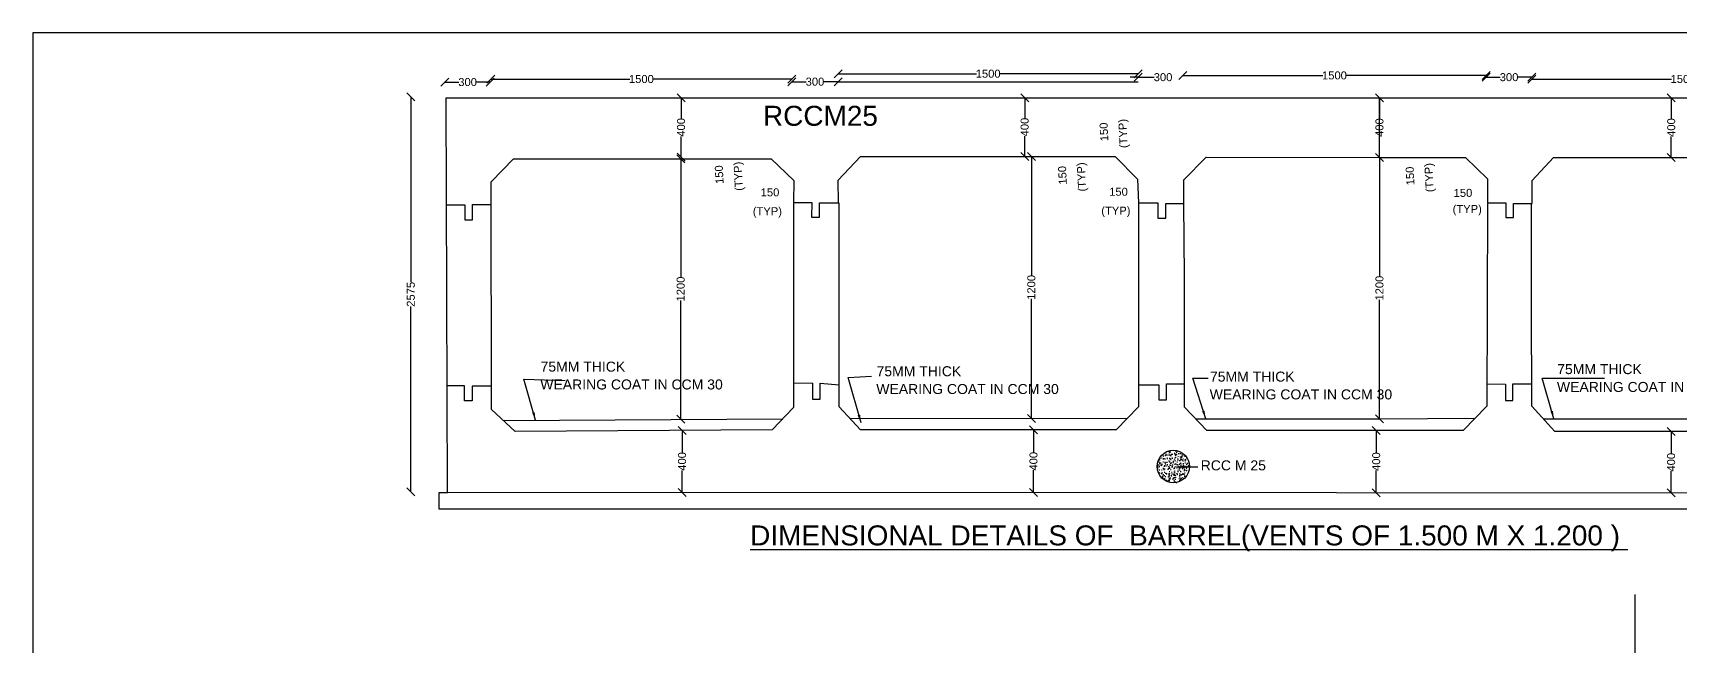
# Model space of a CAD drawing. Header units: millimetres. Extents: x 5124 to 3068068, y 2311 to 45828284.
# Drawn here: x 3055162 to 3063393, y 45825217 to 45828284 of the extents above; entities that cross this region are included whole.
import ezdxf

# ---------------------------------------------------------------- set-up
doc = ezdxf.new("R2010")
doc.units = ezdxf.units.MM
doc.header["$MEASUREMENT"] = 0
doc.layers.add('DRAWING', color=7, linetype='Continuous')
doc.layers.add('TEXT', color=7, linetype='Continuous')
doc.styles.get("Standard").update_dxf_attribs({"font": 'arial.ttf', "height": 40})
doc.dimstyles.get("Standard").update_dxf_attribs({"dimtxt": 40, "dimasz": 40, "dimexe": 0.18, "dimexo": 0.0625, "dimgap": 0.09, "dimtad": 0, "dimdec": 0, "dimzin": 0, "dimdsep": 46, "dimtxsty": 'Standard', "dimblk": 'OBLIQUE', "dimcen": 0.09, "dimse1": 1, "dimse2": 1, "dimadec": 0, "dimazin": 0, "dimtfac": 1, "dimtdec": 0, "dimtofl": 0, "dimtmove": 0, "dimatfit": 3, "dimfxl": 1, "dimtolj": 1, "dimtzin": 0, "dimarcsym": 0})

# ---------------------------------------------------------------- blocks, each defined once
blk = doc.blocks.new('_Oblique')
at = {"color": 0, "linetype": 'ByBlock', "lineweight": -2}
blk.add_line((-0.5, -0.5), (0.5, 0.5), dxfattribs=at)
blk = doc.blocks.new('*D4')
at = {"layer": 'Defpoints', "color": 0, "lineweight": -2, "transparency": 16777216}
for p, q in [((3057220.3, 45828038.2), (3057289.5, 45828038.2)), ((3057447.1, 45828038.2), (3057377.9, 45828038.2))]:
    blk.add_line(p, q, dxfattribs=at)
at = {"layer": 'Defpoints', "color": 0, "transparency": 16777216}
for p in [(3057220.3, 45828030.9), (3057447.1, 45828038.2), (3057447.1, 45828028.5)]:
    blk.add_point(p, dxfattribs=at)
at = {"layer": 'Defpoints', "color": 0, "lineweight": -2, "transparency": 16777216, "xscale": 40, "yscale": 40, "zscale": 40, "rotation": 180}
blk.add_blockref('_Oblique', (3057220.3, 45828038.2), dxfattribs=at)
at = {"layer": 'Defpoints', "color": 0, "lineweight": -2, "transparency": 16777216, "xscale": 40, "yscale": 40, "zscale": 40}
blk.add_blockref('_Oblique', (3057447.1, 45828038.2), dxfattribs=at)
at = {"layer": 'Defpoints', "color": 0, "transparency": 16777216, "insert": (3057333.7, 45828038.2), "char_height": 40, "attachment_point": 5}
blk.add_mtext('\\A1;300', dxfattribs=at)
blk = doc.blocks.new('*D5')
at = {"layer": 'Defpoints', "color": 0, "lineweight": -2, "transparency": 16777216}
for p, q in [((3057450.2, 45828053.3), (3058144.4, 45828053.3)), ((3058954.3, 45828053.3), (3058260.1, 45828053.3))]:
    blk.add_line(p, q, dxfattribs=at)
at = {"layer": 'Defpoints', "color": 0, "transparency": 16777216}
for p in [(3057450.2, 45828038.2), (3058954.3, 45828053.3), (3058954.3, 45828041)]:
    blk.add_point(p, dxfattribs=at)
at = {"layer": 'Defpoints', "color": 0, "lineweight": -2, "transparency": 16777216, "xscale": 40, "yscale": 40, "zscale": 40, "rotation": 180}
blk.add_blockref('_Oblique', (3057450.2, 45828053.3), dxfattribs=at)
at = {"layer": 'Defpoints', "color": 0, "lineweight": -2, "transparency": 16777216, "xscale": 40, "yscale": 40, "zscale": 40}
blk.add_blockref('_Oblique', (3058954.3, 45828053.3), dxfattribs=at)
at = {"layer": 'Defpoints', "color": 0, "transparency": 16777216, "insert": (3058202.2, 45828053.3), "char_height": 40, "attachment_point": 5}
blk.add_mtext('\\A1;1500', dxfattribs=at)
blk = doc.blocks.new('*D6')
at = {"layer": 'Defpoints', "color": 0, "lineweight": -2, "transparency": 16777216}
for p, q in [((3058954.3, 45828040.1), (3059025.6, 45828040.1)), ((3059185.2, 45828040.1), (3059113.9, 45828040.1))]:
    blk.add_line(p, q, dxfattribs=at)
at = {"layer": 'Defpoints', "color": 0, "transparency": 16777216}
for p in [(3058954.3, 45828041), (3059185.2, 45828040.1), (3059185.2, 45828040.1)]:
    blk.add_point(p, dxfattribs=at)
at = {"layer": 'Defpoints', "color": 0, "lineweight": -2, "transparency": 16777216, "xscale": 40, "yscale": 40, "zscale": 40, "rotation": 180}
blk.add_blockref('_Oblique', (3058954.3, 45828040.1), dxfattribs=at)
at = {"layer": 'Defpoints', "color": 0, "lineweight": -2, "transparency": 16777216, "xscale": 40, "yscale": 40, "zscale": 40}
blk.add_blockref('_Oblique', (3059185.2, 45828040.1), dxfattribs=at)
at = {"layer": 'Defpoints', "color": 0, "transparency": 16777216, "insert": (3059069.7, 45828040.1), "char_height": 40, "attachment_point": 5}
blk.add_mtext('\\A1;300', dxfattribs=at)
blk = doc.blocks.new('*D7')
at = {"layer": 'Defpoints', "color": 0, "lineweight": -2, "transparency": 16777216}
for p, q in [((3059185.2, 45828079.9), (3059877.3, 45828079.9)), ((3060685.2, 45828079.9), (3059993, 45828079.9))]:
    blk.add_line(p, q, dxfattribs=at)
at = {"layer": 'Defpoints', "color": 0, "transparency": 16777216}
for p in [(3059185.2, 45828040.1), (3060685.2, 45828079.9), (3060685.2, 45828040.1)]:
    blk.add_point(p, dxfattribs=at)
at = {"layer": 'Defpoints', "color": 0, "lineweight": -2, "transparency": 16777216, "xscale": 40, "yscale": 40, "zscale": 40, "rotation": 180}
blk.add_blockref('_Oblique', (3059185.2, 45828079.9), dxfattribs=at)
at = {"layer": 'Defpoints', "color": 0, "lineweight": -2, "transparency": 16777216, "xscale": 40, "yscale": 40, "zscale": 40}
blk.add_blockref('_Oblique', (3060685.2, 45828079.9), dxfattribs=at)
at = {"layer": 'Defpoints', "color": 0, "transparency": 16777216, "insert": (3059935.2, 45828079.9), "char_height": 40, "attachment_point": 5}
blk.add_mtext('\\A1;1500', dxfattribs=at)
blk = doc.blocks.new('*D8')
at = {"layer": 'Defpoints', "color": 0, "lineweight": -2, "transparency": 16777216}
for q in [(3060645, 45828062.6), (3060765, 45828062.6)]:
    blk.add_line((3060685, 45828062.6), q, dxfattribs=at)
at = {"layer": 'Defpoints', "color": 0, "transparency": 16777216}
for p in [(3060685, 45828062.6), (3060685, 45828040.1), (3060685, 45828040.1)]:
    blk.add_point(p, dxfattribs=at)
at = {"layer": 'Defpoints', "color": 0, "lineweight": -2, "transparency": 16777216, "xscale": 40, "yscale": 40, "zscale": 40}
blk.add_blockref('_Oblique', (3060685, 45828062.6), dxfattribs=at)
at = {"layer": 'Defpoints', "color": 0, "lineweight": -2, "transparency": 16777216, "xscale": 40, "yscale": 40, "zscale": 40, "rotation": 180}
blk.add_blockref('_Oblique', (3060685, 45828062.6), dxfattribs=at)
at = {"layer": 'Defpoints', "color": 0, "transparency": 16777216, "insert": (3060809.2, 45828062.6), "char_height": 40, "attachment_point": 5}
blk.add_mtext('\\A1;300', dxfattribs=at)
blk = doc.blocks.new('*D9')
at = {"layer": 'Defpoints', "color": 0, "lineweight": -2, "transparency": 16777216}
for p, q in [((3060907.7, 45828071.4), (3061607.9, 45828071.4)), ((3062423.9, 45828071.4), (3061723.7, 45828071.4))]:
    blk.add_line(p, q, dxfattribs=at)
at = {"layer": 'Defpoints', "color": 0, "transparency": 16777216}
for p in [(3060907.7, 45828038.7), (3062423.9, 45828071.4), (3062423.9, 45828034.4)]:
    blk.add_point(p, dxfattribs=at)
at = {"layer": 'Defpoints', "color": 0, "lineweight": -2, "transparency": 16777216, "xscale": 40, "yscale": 40, "zscale": 40, "rotation": 180}
blk.add_blockref('_Oblique', (3060907.7, 45828071.4), dxfattribs=at)
at = {"layer": 'Defpoints', "color": 0, "lineweight": -2, "transparency": 16777216, "xscale": 40, "yscale": 40, "zscale": 40}
blk.add_blockref('_Oblique', (3062423.9, 45828071.4), dxfattribs=at)
at = {"layer": 'Defpoints', "color": 0, "transparency": 16777216, "insert": (3061665.8, 45828071.4), "char_height": 40, "attachment_point": 5}
blk.add_mtext('\\A1;1500', dxfattribs=at)
blk = doc.blocks.new('*D10')
at = {"layer": 'Defpoints', "color": 0, "lineweight": -2, "transparency": 16777216}
for p, q in [((3062423.9, 45828062.6), (3062494.2, 45828062.6)), ((3062652.9, 45828062.6), (3062582.6, 45828062.6))]:
    blk.add_line(p, q, dxfattribs=at)
at = {"layer": 'Defpoints', "color": 0, "transparency": 16777216}
for p in [(3062423.9, 45828071.4), (3062652.9, 45828071.4), (3062652.9, 45828062.6)]:
    blk.add_point(p, dxfattribs=at)
at = {"layer": 'Defpoints', "color": 0, "lineweight": -2, "transparency": 16777216, "xscale": 40, "yscale": 40, "zscale": 40, "rotation": 180}
blk.add_blockref('_Oblique', (3062423.9, 45828062.6), dxfattribs=at)
at = {"layer": 'Defpoints', "color": 0, "lineweight": -2, "transparency": 16777216, "xscale": 40, "yscale": 40, "zscale": 40}
blk.add_blockref('_Oblique', (3062652.9, 45828062.6), dxfattribs=at)
at = {"layer": 'Defpoints', "color": 0, "transparency": 16777216, "insert": (3062538.4, 45828062.6), "char_height": 40, "attachment_point": 5}
blk.add_mtext('\\A1;300', dxfattribs=at)
blk = doc.blocks.new('*D11')
at = {"layer": 'Defpoints', "color": 0, "lineweight": -2, "transparency": 16777216}
for p, q in [((3062652.9, 45828053.6), (3063349.8, 45828053.6)), ((3064162.5, 45828053.6), (3063465.6, 45828053.6))]:
    blk.add_line(p, q, dxfattribs=at)
at = {"layer": 'Defpoints', "color": 0, "transparency": 16777216}
for p in [(3062652.9, 45828062.6), (3064162.5, 45828062.6), (3064162.5, 45828053.6)]:
    blk.add_point(p, dxfattribs=at)
at = {"layer": 'Defpoints', "color": 0, "lineweight": -2, "transparency": 16777216, "xscale": 40, "yscale": 40, "zscale": 40, "rotation": 180}
blk.add_blockref('_Oblique', (3062652.9, 45828053.6), dxfattribs=at)
at = {"layer": 'Defpoints', "color": 0, "lineweight": -2, "transparency": 16777216, "xscale": 40, "yscale": 40, "zscale": 40}
blk.add_blockref('_Oblique', (3064162.5, 45828053.6), dxfattribs=at)
at = {"layer": 'Defpoints', "color": 0, "transparency": 16777216, "insert": (3063407.7, 45828053.6), "char_height": 40, "attachment_point": 5}
blk.add_mtext('\\A1;1500', dxfattribs=at)
blk = doc.blocks.new('*D17')
at = {"layer": 'Defpoints', "color": 0, "lineweight": -2, "transparency": 16777216}
for p, q in [((3063349.1, 45827960.1), (3063349.1, 45827855.8)), ((3063349.1, 45827661.4), (3063349.1, 45827765.7))]:
    blk.add_line(p, q, dxfattribs=at)
at = {"layer": 'Defpoints', "color": 0, "transparency": 16777216}
for p in [(3063349.1, 45827960.1), (3063349.1, 45827960.1), (3063345.3, 45827661.4)]:
    blk.add_point(p, dxfattribs=at)
at = {"layer": 'Defpoints', "color": 0, "lineweight": -2, "transparency": 16777216, "xscale": 40, "yscale": 40, "zscale": 40}
for p, rotation in [((3063349.1, 45827960.1), 90), ((3063349.1, 45827661.4), 270)]:
    blk.add_blockref('_Oblique', p, dxfattribs=dict(at, rotation=rotation))
at = {"layer": 'Defpoints', "color": 0, "transparency": 16777216, "insert": (3063349.1, 45827810.7), "char_height": 40, "attachment_point": 5, "rotation": 90}
blk.add_mtext('\\A1;400', dxfattribs=at)
blk = doc.blocks.new('*D18')
at = {"layer": 'Defpoints', "color": 0, "lineweight": -2, "transparency": 16777216}
for p, q in [((3063348.3, 45826289.7), (3063348.3, 45826181.6)), ((3063348.3, 45825983.3), (3063348.3, 45826091.5))]:
    blk.add_line(p, q, dxfattribs=at)
at = {"layer": 'Defpoints', "color": 0, "transparency": 16777216}
for p in [(3063348.3, 45826289.7), (3063348.3, 45826289.7), (3063348.3, 45825983.3)]:
    blk.add_point(p, dxfattribs=at)
at = {"layer": 'Defpoints', "color": 0, "lineweight": -2, "transparency": 16777216, "xscale": 40, "yscale": 40, "zscale": 40}
for p, rotation in [((3063348.3, 45826289.7), 90), ((3063348.3, 45825983.3), 270)]:
    blk.add_blockref('_Oblique', p, dxfattribs=dict(at, rotation=rotation))
at = {"layer": 'Defpoints', "color": 0, "transparency": 16777216, "insert": (3063348.3, 45826136.5), "char_height": 40, "attachment_point": 5, "rotation": 90}
blk.add_mtext('\\A1;400', dxfattribs=at)
blk = doc.blocks.new('*D19')
at = {"layer": 'Defpoints', "color": 0, "lineweight": -2, "transparency": 16777216}
for p, q in [((3061874.6, 45826295.3), (3061874.6, 45826184.6)), ((3061874.6, 45825983.9), (3061874.6, 45826094.6))]:
    blk.add_line(p, q, dxfattribs=at)
at = {"layer": 'Defpoints', "color": 0, "transparency": 16777216}
for p in [(3061874.6, 45826295.3), (3061902.8, 45826295.3), (3061902.7, 45825983.9)]:
    blk.add_point(p, dxfattribs=at)
at = {"layer": 'Defpoints', "color": 0, "lineweight": -2, "transparency": 16777216, "xscale": 40, "yscale": 40, "zscale": 40}
for p, rotation in [((3061874.6, 45826295.3), 90), ((3061874.6, 45825983.9), 270)]:
    blk.add_blockref('_Oblique', p, dxfattribs=dict(at, rotation=rotation))
at = {"layer": 'Defpoints', "color": 0, "transparency": 16777216, "insert": (3061874.6, 45826139.6), "char_height": 40, "attachment_point": 5, "rotation": 90}
blk.add_mtext('\\A1;400', dxfattribs=at)
blk = doc.blocks.new('*D20')
at = {"layer": 'Defpoints', "color": 0, "lineweight": -2, "transparency": 16777216}
for p, q in [((3061890.8, 45827660.9), (3061890.8, 45827065.3)), ((3061890.8, 45826354), (3061890.8, 45826949.5))]:
    blk.add_line(p, q, dxfattribs=at)
at = {"layer": 'Defpoints', "color": 0, "transparency": 16777216}
for p in [(3061890.8, 45827660.9), (3061890.8, 45827660.9), (3061892.8, 45826354)]:
    blk.add_point(p, dxfattribs=at)
at = {"layer": 'Defpoints', "color": 0, "lineweight": -2, "transparency": 16777216, "xscale": 40, "yscale": 40, "zscale": 40}
for p, rotation in [((3061890.8, 45827660.9), 90), ((3061890.8, 45826354), 270)]:
    blk.add_blockref('_Oblique', p, dxfattribs=dict(at, rotation=rotation))
at = {"layer": 'Defpoints', "color": 0, "transparency": 16777216, "insert": (3061890.8, 45827007.4), "char_height": 40, "attachment_point": 5, "rotation": 90}
blk.add_mtext('\\A1;1200', dxfattribs=at)
blk = doc.blocks.new('*D21')
at = {"layer": 'Defpoints', "color": 0, "lineweight": -2, "transparency": 16777216}
for p, q in [((3061890.8, 45827960.1), (3061890.8, 45827855.5)), ((3061890.8, 45827660.9), (3061890.8, 45827765.5))]:
    blk.add_line(p, q, dxfattribs=at)
at = {"layer": 'Defpoints', "color": 0, "transparency": 16777216}
for p in [(3061890.8, 45827960.1), (3061890.9, 45827960.1), (3061890.9, 45827660.9)]:
    blk.add_point(p, dxfattribs=at)
at = {"layer": 'Defpoints', "color": 0, "lineweight": -2, "transparency": 16777216, "xscale": 40, "yscale": 40, "zscale": 40}
for p, rotation in [((3061890.8, 45827960.1), 90), ((3061890.8, 45827660.9), 270)]:
    blk.add_blockref('_Oblique', p, dxfattribs=dict(at, rotation=rotation))
at = {"layer": 'Defpoints', "color": 0, "transparency": 16777216, "insert": (3061890.8, 45827810.5), "char_height": 40, "attachment_point": 5, "rotation": 90}
blk.add_mtext('\\A1;400', dxfattribs=at)
blk = doc.blocks.new('*D22')
at = {"layer": 'Defpoints', "color": 0, "lineweight": -2, "transparency": 16777216}
for p, q in [((3060161.8, 45826298.4), (3060161.8, 45826186.5)), ((3060161.8, 45825984.6), (3060161.8, 45826096.5))]:
    blk.add_line(p, q, dxfattribs=at)
at = {"layer": 'Defpoints', "color": 0, "transparency": 16777216}
for p in [(3060161.8, 45826298.4), (3060161.8, 45826298.4), (3060161.8, 45825984.6)]:
    blk.add_point(p, dxfattribs=at)
at = {"layer": 'Defpoints', "color": 0, "lineweight": -2, "transparency": 16777216, "xscale": 40, "yscale": 40, "zscale": 40}
for p, rotation in [((3060161.8, 45826298.4), 90), ((3060161.8, 45825984.6), 270)]:
    blk.add_blockref('_Oblique', p, dxfattribs=dict(at, rotation=rotation))
at = {"layer": 'Defpoints', "color": 0, "transparency": 16777216, "insert": (3060161.8, 45826141.5), "char_height": 40, "attachment_point": 5, "rotation": 90}
blk.add_mtext('\\A1;400', dxfattribs=at)
blk = doc.blocks.new('*D23')
at = {"layer": 'Defpoints', "color": 0, "lineweight": -2, "transparency": 16777216}
for p, q in [((3060151.1, 45827666.2), (3060151.1, 45827069)), ((3060151.1, 45826356), (3060151.1, 45826953.3))]:
    blk.add_line(p, q, dxfattribs=at)
at = {"layer": 'Defpoints', "color": 0, "transparency": 16777216}
for p in [(3060151.1, 45827666.2), (3060151.1, 45827666.2), (3060161.8, 45826356)]:
    blk.add_point(p, dxfattribs=at)
at = {"layer": 'Defpoints', "color": 0, "lineweight": -2, "transparency": 16777216, "xscale": 40, "yscale": 40, "zscale": 40}
for p, rotation in [((3060151.1, 45827666.2), 90), ((3060151.1, 45826356), 270)]:
    blk.add_blockref('_Oblique', p, dxfattribs=dict(at, rotation=rotation))
at = {"layer": 'Defpoints', "color": 0, "transparency": 16777216, "insert": (3060151.1, 45827011.1), "char_height": 40, "attachment_point": 5, "rotation": 90}
blk.add_mtext('\\A1;1200', dxfattribs=at)
blk = doc.blocks.new('*D24')
at = {"layer": 'Defpoints', "color": 0, "lineweight": -2, "transparency": 16777216}
for p, q in [((3060117.7, 45827960.1), (3060117.7, 45827858.2)), ((3060117.7, 45827666.2), (3060117.7, 45827768.2))]:
    blk.add_line(p, q, dxfattribs=at)
at = {"layer": 'Defpoints', "color": 0, "transparency": 16777216}
for p in [(3060117.7, 45827960.1), (3060151.1, 45827960.1), (3060151.1, 45827666.2)]:
    blk.add_point(p, dxfattribs=at)
at = {"layer": 'Defpoints', "color": 0, "lineweight": -2, "transparency": 16777216, "xscale": 40, "yscale": 40, "zscale": 40}
for p, rotation in [((3060117.7, 45827960.1), 90), ((3060117.7, 45827666.2), 270)]:
    blk.add_blockref('_Oblique', p, dxfattribs=dict(at, rotation=rotation))
at = {"layer": 'Defpoints', "color": 0, "transparency": 16777216, "insert": (3060117.7, 45827813.2), "char_height": 40, "attachment_point": 5, "rotation": 90}
blk.add_mtext('\\A1;400', dxfattribs=at)
blk = doc.blocks.new('*D25')
at = {"layer": 'Defpoints', "color": 0, "lineweight": -2, "transparency": 16777216}
for p, q in [((3058405.5, 45826296), (3058405.5, 45826185.7)), ((3058405.5, 45825985.3), (3058405.5, 45826095.6))]:
    blk.add_line(p, q, dxfattribs=at)
at = {"layer": 'Defpoints', "color": 0, "transparency": 16777216}
for p in [(3058405.5, 45826296), (3058431.6, 45826296), (3058433.6, 45825985.3)]:
    blk.add_point(p, dxfattribs=at)
at = {"layer": 'Defpoints', "color": 0, "lineweight": -2, "transparency": 16777216, "xscale": 40, "yscale": 40, "zscale": 40}
for p, rotation in [((3058405.5, 45826296), 90), ((3058405.5, 45825985.3), 270)]:
    blk.add_blockref('_Oblique', p, dxfattribs=dict(at, rotation=rotation))
at = {"layer": 'Defpoints', "color": 0, "transparency": 16777216, "insert": (3058405.5, 45826140.6), "char_height": 40, "attachment_point": 5, "rotation": 90}
blk.add_mtext('\\A1;400', dxfattribs=at)
blk = doc.blocks.new('*D26')
at = {"layer": 'Defpoints', "color": 0, "lineweight": -2, "transparency": 16777216}
for p, q in [((3058398.7, 45827654.4), (3058398.7, 45827060.8)), ((3058398.7, 45826351.5), (3058398.7, 45826945))]:
    blk.add_line(p, q, dxfattribs=at)
at = {"layer": 'Defpoints', "color": 0, "transparency": 16777216}
for p in [(3058398.7, 45827654.4), (3058438.3, 45827654.4), (3058438.3, 45826351.5)]:
    blk.add_point(p, dxfattribs=at)
at = {"layer": 'Defpoints', "color": 0, "lineweight": -2, "transparency": 16777216, "xscale": 40, "yscale": 40, "zscale": 40}
for p, rotation in [((3058398.7, 45827654.4), 90), ((3058398.7, 45826351.5), 270)]:
    blk.add_blockref('_Oblique', p, dxfattribs=dict(at, rotation=rotation))
at = {"layer": 'Defpoints', "color": 0, "transparency": 16777216, "insert": (3058398.7, 45827002.9), "char_height": 40, "attachment_point": 5, "rotation": 90}
blk.add_mtext('\\A1;1200', dxfattribs=at)
blk = doc.blocks.new('*D27')
at = {"layer": 'Defpoints', "color": 0, "lineweight": -2, "transparency": 16777216}
for p, q in [((3058400.5, 45827960.1), (3058400.5, 45827856.7)), ((3058400.5, 45827663.3), (3058400.5, 45827766.7))]:
    blk.add_line(p, q, dxfattribs=at)
at = {"layer": 'Defpoints', "color": 0, "transparency": 16777216}
for p in [(3058400.5, 45827960.1), (3058424.6, 45827960.1), (3058424.9, 45827663.3)]:
    blk.add_point(p, dxfattribs=at)
at = {"layer": 'Defpoints', "color": 0, "lineweight": -2, "transparency": 16777216, "xscale": 40, "yscale": 40, "zscale": 40}
for p, rotation in [((3058400.5, 45827960.1), 90), ((3058400.5, 45827663.3), 270)]:
    blk.add_blockref('_Oblique', p, dxfattribs=dict(at, rotation=rotation))
at = {"layer": 'Defpoints', "color": 0, "transparency": 16777216, "insert": (3058400.5, 45827811.7), "char_height": 40, "attachment_point": 5, "rotation": 90}
blk.add_mtext('\\A1;400', dxfattribs=at)
blk = doc.blocks.new('*D28')
at = {"layer": 'Defpoints', "color": 0, "lineweight": -2, "transparency": 16777216}
for p, q in [((3057050, 45827965), (3057050, 45827036.8)), ((3057050, 45825988), (3057050, 45826916.2))]:
    blk.add_line(p, q, dxfattribs=at)
at = {"layer": 'Defpoints', "color": 0, "transparency": 16777216}
for p in [(3057069.1, 45827965), (3057050, 45825988), (3057074.1, 45825988)]:
    blk.add_point(p, dxfattribs=at)
at = {"layer": 'Defpoints', "color": 0, "lineweight": -2, "transparency": 16777216, "xscale": 40, "yscale": 40, "zscale": 40}
for p, rotation in [((3057050, 45827965), 90), ((3057050, 45825988), 270)]:
    blk.add_blockref('_Oblique', p, dxfattribs=dict(at, rotation=rotation))
at = {"layer": 'Defpoints', "color": 0, "transparency": 16777216, "insert": (3057050, 45826976.5), "char_height": 40, "attachment_point": 5, "rotation": 90}
blk.add_mtext('\\A1;2575', dxfattribs=at)

msp = doc.modelspace()

# ---------------------------------------------------------------- hatches: boundary and pattern name
at = {"layer": 'DRAWING'}
h = msp.add_hatch(dxfattribs=at)
h.set_pattern_fill('AR-CONC', color=256, scale=5, style=0)
h.set_pattern_definition([(50, (0, 0), (35.86300913, -3.13760675), [3.75, -41.25]), (355, (0, 0), (-6.93756668, 37.609606685), [3, -33]), (100.4514, (2.99, -0.26), (28.925469086, 34.471977103), [3.1870095, -35.0571056]), (46.1842, (0, 10), (53.36205243, -8.275950716), [5.625, -61.875]), (96.6356, (4.447, 9.31), (46.73313528, 48.705893545), [4.7805144, -52.58565]), (351.1842, (0, 10), (46.73309726, 48.705930046), [4.5, -49.5]), (21, (5, 7.5), (29.845352606, -20.130944533), [3.75, -41.25]), (326, (5, 7.5), (12.165766596, 36.257502252), [3, -33]), (71.4514, (7.487, 5.822), (42.01113143, 16.126524835), [3.1870095, -35.0571056]), (37.5, (0, 0), (0.607992766, 16.6446926916), [0, -32.6, 0, -33.5, 0, -33.125]), (7.5, (0, 0), (13.153476872, 19.720585594), [0, -19.1, 0, -31.85, 0, -12.625]), (327.5, (-11.15, 0), (26.6911218086, -1.1277435867), [0, -12.5, 0, -39, 0, -51.75]), (317.5, (-16.15, 0), (29.159308467, 5.005249117), [0, -16.25, 0, -25.9, 0, -36.75])])
h.paths.add_polyline_path([(3060941.6, 45826114.9, 1), (3060779.3, 45826114.9, 1)])

# ---------------------------------------------------------------- linework, layer by layer
at = {"layer": 'Defpoints'}
for points in [[(3059185.2, 45828040.1), (3060685.2, 45828040.1)], [(3057225.9, 45827960.1), (3058424.6, 45827960.1), (3063349.1, 45827960.1), (3066173.1, 45827960.1), (3066118.1, 45825982.2), (3066154.8, 45825982.2), (3066154.8, 45825901.1), (3057191.4, 45825901.1), (3057191.4, 45825985.8), (3057233.4, 45825985.8), (3057225.9, 45827960.1)], [(3057227.9, 45827423.6), (3057319.5, 45827423.6), (3057319.5, 45827349.4), (3057357.5, 45827349.4), (3057357.5, 45827425), (3057451.1, 45827425), (3057451.1, 45827538.5), (3057562.9, 45827654.4), (3058716.4, 45827654.4), (3058850.4, 45827654.4), (3058964.1, 45827546.2), (3058963.2, 45827435.8), (3059053.4, 45827435.5), (3059053.2, 45827362.3), (3059092.2, 45827362.3), (3059092.2, 45827433.5), (3059187.4, 45827433.5), (3059185.7, 45827547.6), (3059297.7, 45827666.2), (3060151.1, 45827666.2), (3060570.5, 45827665.8), (3060681.6, 45827553), (3060687.1, 45827434.5), (3060782.5, 45827434.5), (3060782.5, 45827358.2), (3060822.3, 45827358.2), (3060822.3, 45827430.7), (3060913.1, 45827430.7), (3060913.1, 45827549.2), (3061024.6, 45827662.8), (3061890.8, 45827660.9), (3061890.8, 45827960.1)], [(3061890.8, 45827660.9), (3062320.1, 45827661.2), (3062430.2, 45827553.6), (3062430.2, 45827434.6), (3062522.2, 45827434.6), (3062522.2, 45827360), (3062561, 45827360), (3062561, 45827431.6), (3062653.4, 45827431.6), (3062653.4, 45827546.2), (3062761, 45827661.4), (3063345.3, 45827661.4), (3063622.3, 45827661.4)], [(3058963.2, 45827435.3), (3058963.2, 45826410.1), (3058855.7, 45826298.7), (3057571.3, 45826290.5), (3057453.4, 45826401), (3057453.4, 45826517.2), (3057357.2, 45826517.2), (3057357.2, 45826444.2), (3057319, 45826444.2), (3057319, 45826519.2), (3057231.4, 45826518.9)], [(3057453.4, 45826517.2), (3057451.1, 45827425)], [(3060687.1, 45827434.5), (3060686.6, 45826413.7), (3060574.5, 45826298.4), (3059297.9, 45826298.4), (3059190.9, 45826413.6), (3059190.9, 45827433.5)], [(3062430.2, 45827431.6), (3062427.5, 45826417.4), (3062309.2, 45826295.2), (3061027.6, 45826295.6), (3060917, 45826412.4), (3060917, 45827067.4), (3060913.1, 45827430.7)], [(3064164.1, 45827425.6), (3064164.1, 45826402.9), (3064055.4, 45826289.7), (3062767, 45826289.7), (3062651.7, 45826416.5), (3062650.6, 45826929), (3062650.6, 45827382.5), (3062650.6, 45827431.6)], [(3062427.8, 45826528.5), (3062427.8, 45826528.5), (3062519.8, 45826527.6), (3062519.8, 45826444.9), (3062557.9, 45826444.9), (3062557.9, 45826528.5), (3062651.4, 45826528.7)], [(3057512.4, 45826345.7), (3058909.4, 45826354.4)], [(3059244.4, 45826356), (3060630.6, 45826356.1)], [(3060972.3, 45826354), (3061892.8, 45826354), (3062368.4, 45826356.3)], [(3062709.4, 45826353.1), (3063617.7, 45826353.1), (3064116.3, 45826353.1)], [(3066118.1, 45825982.2), (3066118.1, 45825982.2), (3057233.4, 45825985.8)], [(3063172.7, 45822093.7), (3063172.7, 45823640.7), (3062955.4, 45823748.2), (3063312.1, 45823748.2), (3063168.6, 45823886.5), (3063168.6, 45824935.9), (3063168.6, 45825370.9), (3063168.6, 45825475.3)]]:
    msp.add_lwpolyline(points, dxfattribs=at)
at = {"layer": 'DRAWING'}
msp.add_lwpolyline([(3067993.6, 45828284.2), (3055161.6, 45828284.2), (3055161.6, 45819262), (3068009.7, 45819257)], close=True, dxfattribs=at)
for points in [[(3058963.2, 45826533.3), (3058963.2, 45826533.3), (3059058.8, 45826532.1)], [(3059057.8, 45826532.1), (3059057.8, 45826451.8), (3059095.9, 45826451.8), (3059095.9, 45826531.8), (3059190.9, 45826523.7)], [(3060686.7, 45826523), (3060787.8, 45826523), (3060787.8, 45826449.1), (3060826, 45826449.1), (3060826, 45826528.2), (3060917, 45826528.2)]]:
    msp.add_lwpolyline(points, dxfattribs=at)
msp.add_circle((3060860.5, 45826114.9), 81.1, dxfattribs=at)

# ---------------------------------------------------------------- texts
at = {"layer": 'Defpoints'}
for s, height, p in [('RCCM25', 100, (3058809.9, 45827819.5)), ('75MM THICK', 50, (3057698.4, 45826589.6)), ('WEARING COAT IN CCM 30', 50, (3057697, 45826500.5)), ('75MM THICK', 50, (3059377.5, 45826566.7)), ('75MM THICK', 50, (3061043.7, 45826539.8)), ('75MM THICK', 50, (3062778.9, 45826577.2)), ('WEARING COAT IN CCM 30', 50, (3059376.2, 45826477.7)), ('WEARING COAT IN CCM 30', 50, (3061042.3, 45826450.8)), ('WEARING COAT IN CCM 30', 50, (3062777.6, 45826488.1)), ('%%UDIMENSIONAL DETAILS OF  BARREL(VENTS OF 1.500 M X 1.200 ) ', 100, (3058745.8, 45825720.4))]:
    msp.add_text(s, height=height, dxfattribs=at).set_placement(p)
at = {"layer": 'DRAWING'}
msp.add_text('RCC M 25', height=50, dxfattribs=at).set_placement((3060997.4, 45826095.8))
at = {"layer": 'TEXT'}
for s, p in [('150', (3060536.2, 45827743.5)), ('(TYP)', (3060632.8, 45827709.1)), ('150', (3058613.4, 45827529.6)), ('(TYP)', (3058709.9, 45827495.1)), ('(TYP)', (3060425.3, 45827491.8)), ('(TYP)', (3062162.5, 45827488.5)), ('150', (3060328.8, 45827526.2)), ('150', (3062065.9, 45827523))]:
    msp.add_text(s, height=40, rotation=93.01507, dxfattribs=at).set_placement(p)
for s, p in [('150', (3058798.4, 45827466.7)), ('150', (3060540, 45827469.7)), ('150', (3062261.4, 45827464)), ('(TYP)', (3058758.9, 45827372.1)), ('(TYP)', (3060500.5, 45827375.1)), ('(TYP)', (3062256.5, 45827383.1))]:
    msp.add_text(s, height=40, dxfattribs=at).set_placement(p)

# ---------------------------------------------------------------- dimensions: what is measured, and where the dimension line sits
at = {"layer": 'Defpoints'}
for base, p1, p2, text, picture, middle in [((3057447.1, 45828038.2), (3057220.3, 45828030.9), (3057447.1, 45828028.5), '300', '*D4', (3057333.7, 45828038.2)), ((3058954.3, 45828053.3), (3057450.2, 45828038.2), (3058954.3, 45828041), '1500', '*D5', (3058202.2, 45828053.3)), ((3059185.2, 45828040.1), (3058954.3, 45828041), (3059185.2, 45828040.1), '300', '*D6', (3059069.7, 45828040.1)), ((3060685.2, 45828079.9), (3059185.2, 45828040.1), (3060685.2, 45828040.1), '1500', '*D7', (3059935.2, 45828079.9)), ((3060685, 45828062.6), (3060685, 45828040.1), (3060685, 45828040.1), '300', '*D8', (3060809.2, 45828062.6)), ((3062423.9, 45828071.4), (3060907.7, 45828038.7), (3062423.9, 45828034.4), '1500', '*D9', (3061665.8, 45828071.4)), ((3062652.9, 45828062.6), (3062423.9, 45828071.4), (3062652.9, 45828071.4), '300', '*D10', (3062538.4, 45828062.6)), ((3064162.5, 45828053.6), (3062652.9, 45828062.6), (3064162.5, 45828062.6), '1500', '*D11', (3063407.7, 45828053.6))]:
    dim = msp.add_linear_dim(base=base, p1=p1, p2=p2, text=text, dimstyle='Standard', dxfattribs=at)
    dim.commit()
    dim.dimension.update_dxf_attribs({"geometry": picture, "text_midpoint": middle})
for base, p1, p2, text, picture, middle in [((3057050, 45825988), (3057069.1, 45827965), (3057074.1, 45825988), '2575', '*D28', (3057050, 45826976.5)), ((3058400.5, 45827960.1), (3058424.9, 45827663.3), (3058424.6, 45827960.1), '400', '*D27', (3058400.5, 45827811.7)), ((3060117.7, 45827960.1), (3060151.1, 45827666.2), (3060151.1, 45827960.1), '400', '*D24', (3060117.7, 45827813.2)), ((3061890.8, 45827960.1), (3061890.9, 45827660.9), (3061890.9, 45827960.1), '400', '*D21', (3061890.8, 45827810.5)), ((3063349.1, 45827960.1), (3063345.3, 45827661.4), (3063349.1, 45827960.1), '400', '*D17', (3063349.1, 45827810.7)), ((3058398.7, 45827654.4), (3058438.3, 45826351.5), (3058438.3, 45827654.4), '1200', '*D26', (3058398.7, 45827002.9)), ((3060151.1, 45827666.2), (3060161.8, 45826356), (3060151.1, 45827666.2), '1200', '*D23', (3060151.1, 45827011.1)), ((3061890.8, 45827660.9), (3061892.8, 45826354), (3061890.8, 45827660.9), '1200', '*D20', (3061890.8, 45827007.4)), ((3058405.5, 45826296), (3058433.6, 45825985.3), (3058431.6, 45826296), '400', '*D25', (3058405.5, 45826140.6)), ((3060161.8, 45826298.4), (3060161.8, 45825984.6), (3060161.8, 45826298.4), '400', '*D22', (3060161.8, 45826141.5)), ((3061874.6, 45826295.3), (3061902.7, 45825983.9), (3061902.8, 45826295.3), '400', '*D19', (3061874.6, 45826139.6)), ((3063348.3, 45826289.7), (3063348.3, 45825983.3), (3063348.3, 45826289.7), '400', '*D18', (3063348.3, 45826136.5))]:
    dim = msp.add_linear_dim(base=base, p1=p1, p2=p2, angle=90, text=text, dimstyle='Standard', dxfattribs=at)
    dim.commit()
    dim.dimension.update_dxf_attribs({"geometry": picture, "text_midpoint": middle})

# ---------------------------------------------------------------- leaders
msp.add_leader([(3057673.3, 45826346.7), (3057615.5, 45826552.8), (3057821.9, 45826544.6)], dimstyle='Standard', override={"dimgap": 0.09, "dimtad": 0}, dxfattribs=at)
msp.add_leader([(3057673.3, 45826346.7), (3057615.5, 45826552.8), (3057821.9, 45826544.6)], dimstyle='Standard', override={"dimgap": 0.09, "dimtad": 0}, dxfattribs=at)
at = {"layer": 'DRAWING'}
for points in [[(3059300.2, 45826333.8), (3059235.1, 45826560.2), (3059352.6, 45826566.7)], [(3061022.2, 45826354), (3060958.5, 45826556.5), (3061035, 45826556.2)], [(3062762.4, 45826353.1), (3062704.4, 45826557.7), (3063015.1, 45826557.7)], [(3060877, 45826112.9), (3060983, 45826112.9)]]:
    msp.add_leader(points, dimstyle='Standard', override={"dimgap": 0.09, "dimtad": 0}, dxfattribs=at)

doc.saveas('drawing.dxf')
